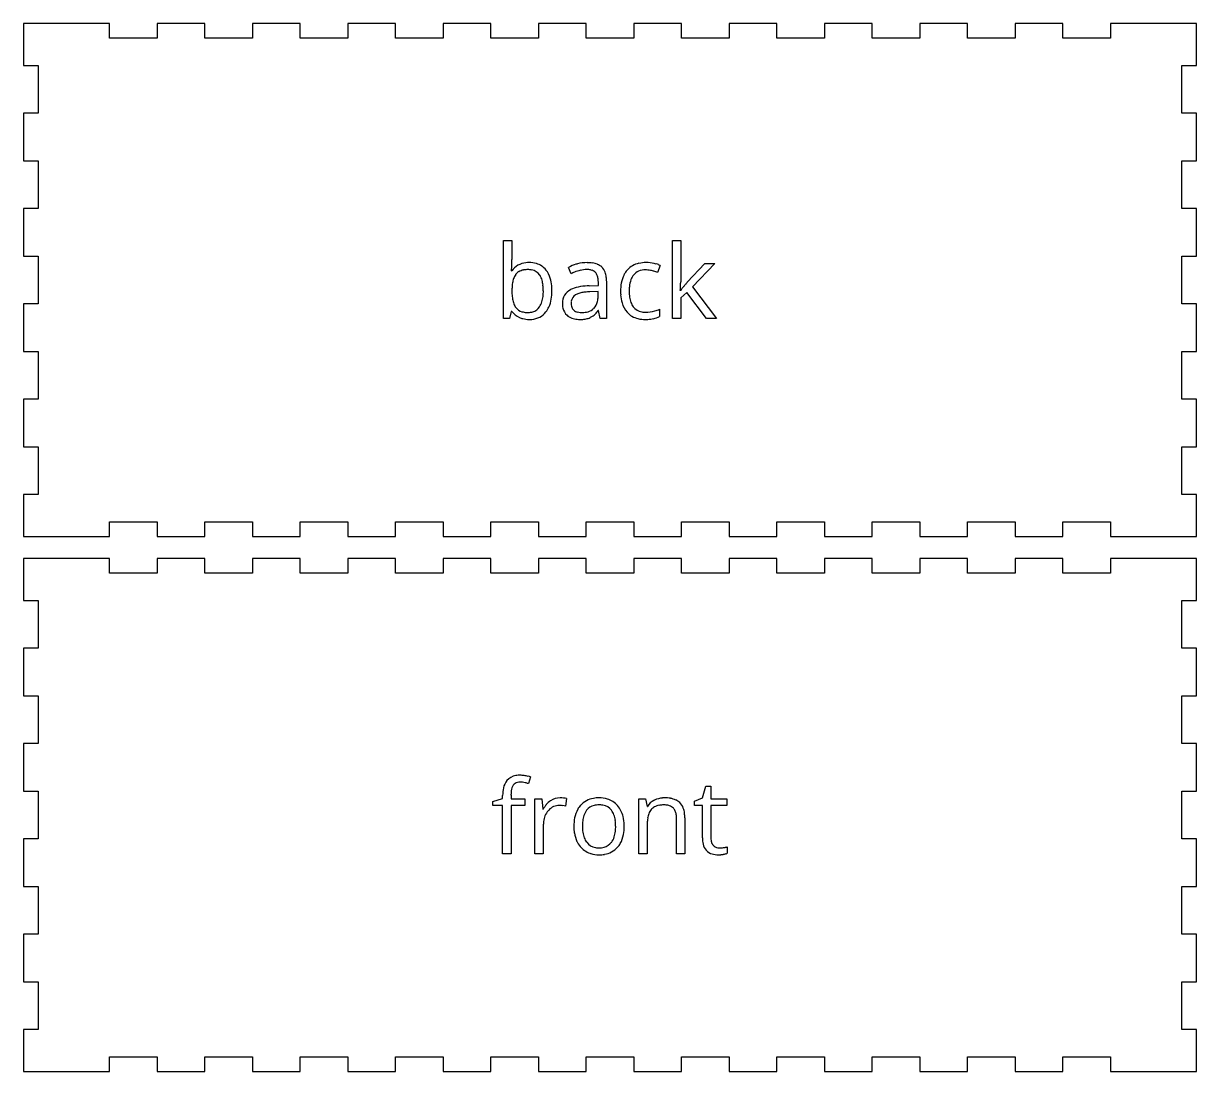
# Model space of a CAD drawing. Header units: millimetres. Extents: x 0 to 416, y 3 to 186.
# Drawn here: x 0 to 160, y 3 to 146 of the extents above; entities that cross this region are included whole.
import ezdxf

# ---------------------------------------------------------------- set-up
doc = ezdxf.new("R2010")
doc.units = ezdxf.units.MM

msp = doc.modelspace()

# ---------------------------------------------------------------- linework, layer by layer
at = {"layer": 'back_labelLayer'}
for p, q in [((65.49, 105.75), (65.49, 116.39)), ((65.49, 116.39), (66.62, 116.39)), ((66.62, 116.39), (66.62, 113.8)), ((88.52, 105.75), (88.52, 116.39)), ((88.52, 116.39), (89.64, 116.39)), ((89.64, 116.39), (89.64, 110.75)), ((66.57, 112.24), (66.62, 112.24)), ((74.7, 111.85), (74.35, 112.72)), ((86.85, 112.99), (86.5, 112.03)), ((90.53, 110.68), (92.95, 113.24)), ((94.3, 113.24), (91.27, 110.05)), ((92.95, 113.24), (94.3, 113.24)), ((78.41, 110.24), (78.41, 110.71)), ((79.51, 110.86), (79.51, 105.75)), ((77.14, 110.2), (78.41, 110.24)), ((78.38, 109.43), (77.25, 109.39)), ((78.38, 108.76), (78.38, 109.43)), ((89.58, 109.59), (89.64, 109.59)), ((90.49, 109.29), (89.64, 108.55)), ((93.14, 105.75), (90.49, 109.29)), ((91.27, 110.05), (94.51, 105.75)), ((89.64, 108.55), (89.64, 105.75)), ((66.3, 105.75), (65.49, 105.75)), ((66.54, 106.71), (66.3, 105.75)), ((66.62, 106.71), (66.54, 106.71)), ((78.45, 106.82), (78.39, 106.82)), ((78.67, 105.75), (78.45, 106.82)), ((79.51, 105.75), (78.67, 105.75)), ((86.74, 107.01), (86.74, 106)), ((89.64, 105.75), (88.52, 105.75)), ((94.51, 105.75), (93.14, 105.75))]:
    msp.add_line(p, q, dxfattribs=at)
for centre, radius, start, end in [((42.96, 113.78), 23.66, 358.1123, 0.0485), ((49.55, 113.56), 17.07, 355.7239, 358.1259), ((52.45, 113.36), 14.17, 355.4715, 355.6528), ((68.74, 110.77), 2.58, 95.1835, 145.1109), ((68.33, 110.83), 1.51, 120.1403, 142.4249), ((68.55, 110.42), 1.97, 100.4469, 119.6701), ((68.79, 109.23), 3.19, 89.5731, 100.7324), ((68.97, 109.49), 3.88, 89.8743, 96.8145), ((68.83, 109.79), 2.62, 78.6781, 90.375), ((69.01, 109.9), 3.47, 74.2393, 90.5624), ((69.05, 110.74), 1.65, 35.5408, 79.8011), ((69.24, 110.74), 2.6, 38.5631, 74.067), ((68.65, 110.28), 3.34, 16.4709, 38.4075), ((76.83, 108.12), 5.23, 106.3569, 118.335), ((78.02, 105.02), 7.6, 112.2122, 115.9641), ((77.28, 106.9), 5.58, 103.6227, 112.432), ((77.05, 107.43), 5.96, 104.5162, 106.549), ((76.89, 108.11), 5.26, 90.0714, 104.6521), ((76.84, 108.73), 3.69, 90.4484, 103.7665), ((76.82, 109.63), 2.8, 83.6507, 90.1753), ((76.91, 108.57), 4.79, 81.568, 90.3249), ((76.94, 110.57), 1.85, 70.5717, 83.9928), ((77.18, 111.23), 1.15, 42.7295, 71.038), ((77.19, 110.38), 2.97, 68.2273, 81.7494), ((77.08, 111.17), 1.27, 20.4094, 41.448), ((77.57, 111.34), 1.93, 47.8683, 68.2934), ((77.64, 111.46), 1.8, 19.2331, 46.6741), ((76.59, 111.08), 2.91, 6.3379, 19.6815), ((84.69, 110.29), 3.13, 138.655, 152.6854), ((84.54, 110.4), 2.94, 101.4913, 138.3134), ((84.66, 110.45), 1.9, 114.4266, 161.6633), ((84.84, 109.86), 2.52, 88.7194, 112.5668), ((84.89, 108.92), 4.45, 89.5892, 102.1788), ((84.89, 109.86), 2.52, 87.6748, 89.975), ((84.92, 108.26), 5.12, 77.7702, 89.9475), ((84.85, 109.12), 3.25, 81.691, 87.5079), ((84.65, 107.7), 4.69, 77.2999, 81.7346), ((84.37, 106.39), 6.03, 74.7801, 77.4497), ((84.64, 107.33), 5.05, 68.3294, 74.8832), ((84.82, 107.72), 5.66, 74.6797, 77.9579), ((85.34, 109.62), 3.7, 70.0946, 74.7386), ((85.84, 110.98), 2.24, 63.5034, 70.1861), ((86.08, 111.47), 1.7, 62.9291, 63.1878), ((72.74, 109.64), 6.11, 171.0668, 177.8457), ((70.21, 110.05), 3.55, 160.8927, 171.2334), ((68.69, 110.59), 1.94, 143.3382, 161.256), ((68.86, 110.6), 1.88, 32.7036, 35.5242), ((68.36, 110.31), 2.47, 15.7779, 32.0151), ((66.73, 109.83), 4.16, 6.1649, 16.0396), ((66.95, 109.75), 5.13, 5.1338, 16.7973), ((76.38, 110.9), 2.01, 7.8273, 20.6041), ((75.15, 110.72), 3.26, 359.6933, 8.0036), ((75.05, 110.88), 4.47, 359.8027, 6.6584), ((87.7, 109.49), 6.26, 169.8978, 180.3689), ((85.52, 109.89), 4.04, 153.0875, 170.1051), ((86.44, 109.75), 3.81, 160.1419, 175.1368), ((76.19, 110.93), 13.45, 357.5042, 358.3306), ((82.08, 110.76), 7.56, 358.2739, 359.8928), ((108.75, 94.47), 24.38, 138.3418, 139.2877), ((75.36, 109.51), 8.74, 177.6176, 180.0425), ((74.12, 109.47), 7.5, 179.7763, 185.7075), ((64.2, 109.54), 6.7, 359.7681, 6.3095), ((64.41, 109.49), 6.5, 353.4935, 0.2206), ((65.43, 109.46), 6.65, 350.6563, 0.338), ((64.8, 109.52), 7.28, 359.8779, 5.4094), ((75.47, 107.9), 1.96, 115.4905, 182.3568), ((76.45, 106.1), 4.02, 101.3568, 117.0799), ((75.92, 107.93), 1.21, 120.9734, 172.418), ((76.21, 107.48), 1.74, 113.5887, 121.6805), ((76.63, 106.48), 2.83, 102.7995, 113.2433), ((77.24, 102.41), 7.79, 92.4696, 101.7065), ((77.14, 104.31), 5.06, 96.3545, 102.9953), ((77.52, 101.06), 8.33, 91.8565, 96.4478), ((77.47, 99.12), 11.09, 91.7165, 92.9095), ((88.3, 109.44), 6.86, 179.9389, 183.9815), ((86.45, 109.28), 5.01, 183.5914, 196.354), ((88.88, 109.48), 6.27, 174.531, 180.155), ((88.11, 109.43), 5.5, 179.7041, 188.0744), ((42.93, 112.83), 46.77, 356.0207, 356.0555), ((52.76, 112.17), 36.92, 356.0329, 356.6443), ((67.39, 111.31), 22.26, 356.6325, 357.491), ((95.12, 105.7), 6.72, 142.3234, 144.7075), ((98.7, 102.94), 11.24, 140.4332, 142.3365), ((103.36, 99.11), 17.27, 139.2799, 140.4704), ((71.17, 109.17), 4.53, 185.5925, 194.2051), ((69.27, 108.68), 2.57, 193.943, 208.0219), ((68.51, 108.29), 1.71, 208.5537, 217.5605), ((68.44, 108.26), 1.65, 218.169, 253.8047), ((69.03, 108.22), 1.63, 286.0163, 326.8497), ((68.22, 108.76), 2.6, 326.7105, 343.6662), ((66.7, 109.22), 4.19, 343.4172, 353.6369), ((68.77, 108.63), 3.19, 321.3161, 335.5436), ((67.75, 109.07), 4.3, 335.8306, 350.8255), ((76.36, 107.8), 2.86, 179.5457, 192.6949), ((76.49, 107.81), 1.79, 171.2122, 180.2058), ((76.32, 107.79), 1.62, 179.5266, 192.7788), ((75.77, 107.66), 1.06, 192.3264, 222.058), ((76.45, 108.49), 1.9, 314.1892, 347.427), ((75.5, 108.73), 2.88, 346.9178, 0.2825), ((74.73, 108.76), 3.65, 359.8192, 359.9991), ((84.8, 108.77), 3.28, 196.0167, 221.1349), ((86.13, 109.14), 3.5, 187.9315, 200.3885), ((85.06, 108.75), 2.35, 200.4183, 216.6393), ((84.61, 108.43), 1.8, 216.9695, 261.3103), ((68.67, 108.18), 2.51, 215.585, 245.8362), ((68.86, 108.62), 2.99, 245.9802, 255.5455), ((68.75, 109.2), 2.64, 253.1382, 266.8483), ((68.95, 109.06), 3.44, 255.7755, 270.3186), ((68.83, 110.21), 3.65, 266.3775, 270.051), ((68.86, 108.83), 2.26, 269.3869, 285.8631), ((68.98, 109.46), 3.85, 269.9225, 275.5482), ((69.16, 108.31), 2.69, 274.064, 321.4081), ((75.4, 107.56), 1.87, 192.0828, 227.4521), ((75.45, 107.63), 1.95, 227.7689, 237.8051), ((75.62, 107.94), 2.3, 238.3273, 258.9184), ((75.73, 107.64), 1.01, 222.5807, 229.2546), ((75.87, 107.81), 1.24, 229.7837, 254.2724), ((75.86, 109.1), 3.48, 258.672, 270.4047), ((76.05, 108.43), 1.87, 253.9397, 266.4534), ((75.89, 110.72), 5.11, 269.9539, 273.1491), ((76.11, 109.1), 2.55, 266.0783, 270.0591), ((76.13, 109.67), 3.12, 269.5792, 282.0413), ((75.97, 109.47), 3.86, 272.9335, 281.4139), ((76.22, 108.26), 2.62, 281.298, 293.7314), ((76.36, 108.66), 2.09, 281.7121, 306.4594), ((76.41, 107.77), 2.09, 294.3933, 304.7371), ((76.46, 108.5), 1.89, 306.988, 313.856), ((75.86, 108.56), 3.06, 304.8486, 314.8531), ((74.7, 109.73), 4.7, 314.7445, 321.7072), ((84.47, 108.53), 2.88, 221.7976, 256.802), ((84.81, 109.85), 4.24, 256.4244, 270.489), ((84.81, 109.35), 2.75, 260.136, 270.2692), ((84.8, 111.35), 4.75, 270.2659, 286.2891), ((84.85, 111.84), 6.22, 269.9655, 272.8643), ((84.95, 110.38), 4.76, 272.5981, 282.1878), ((85.28, 108.88), 3.23, 282.0344, 296.9454), ((84.51, 112.43), 5.87, 286.0461, 292.3654)]:
    msp.add_arc(centre, radius, start, end, dxfattribs=at)
at = {"layer": 'back_outsideCutPath'}
for p, q in [((0, 146), (0, 140.25)), ((5.25, 146), (0, 146)), ((11.75, 146), (5.25, 146)), ((11.75, 144), (11.75, 146)), ((24.75, 146), (18.25, 146)), ((18.25, 146), (18.25, 144)), ((24.75, 144), (24.75, 146)), ((37.75, 146), (31.25, 146)), ((31.25, 146), (31.25, 144)), ((37.75, 144), (37.75, 146)), ((50.75, 146), (44.25, 146)), ((44.25, 146), (44.25, 144)), ((50.75, 144), (50.75, 146)), ((63.75, 146), (57.25, 146)), ((57.25, 146), (57.25, 144)), ((63.75, 144), (63.75, 146)), ((76.75, 146), (70.25, 146)), ((70.25, 146), (70.25, 144)), ((76.75, 144), (76.75, 146)), ((89.75, 146), (83.25, 146)), ((83.25, 146), (83.25, 144)), ((89.75, 144), (89.75, 146)), ((102.75, 146), (96.25, 146)), ((96.25, 146), (96.25, 144)), ((102.75, 144), (102.75, 146)), ((115.75, 146), (109.25, 146)), ((109.25, 146), (109.25, 144)), ((115.75, 144), (115.75, 146)), ((128.75, 146), (122.25, 146)), ((122.25, 146), (122.25, 144)), ((128.75, 144), (128.75, 146)), ((141.75, 146), (135.25, 146)), ((135.25, 146), (135.25, 144)), ((141.75, 144), (141.75, 146)), ((160, 146), (148.25, 146)), ((148.25, 146), (148.25, 144)), ((160, 140.25), (160, 146)), ((18.25, 144), (11.75, 144)), ((31.25, 144), (24.75, 144)), ((44.25, 144), (37.75, 144)), ((57.25, 144), (50.75, 144)), ((70.25, 144), (63.75, 144)), ((83.25, 144), (76.75, 144)), ((96.25, 144), (89.75, 144)), ((109.25, 144), (102.75, 144)), ((122.25, 144), (115.75, 144)), ((135.25, 144), (128.75, 144)), ((148.25, 144), (141.75, 144)), ((0, 140.25), (2, 140.25)), ((2, 140.25), (2, 133.75)), ((158, 133.75), (158, 140.25)), ((158, 140.25), (160, 140.25)), ((2, 133.75), (0, 133.75)), ((0, 133.75), (0, 127.25)), ((160, 133.75), (158, 133.75)), ((160, 127.25), (160, 133.75)), ((0, 127.25), (2, 127.25)), ((2, 127.25), (2, 120.75)), ((158, 120.75), (158, 127.25)), ((158, 127.25), (160, 127.25)), ((2, 120.75), (0, 120.75)), ((0, 120.75), (0, 114.25)), ((160, 120.75), (158, 120.75)), ((160, 114.25), (160, 120.75)), ((0, 114.25), (2, 114.25)), ((2, 114.25), (2, 107.75)), ((158, 107.75), (158, 114.25)), ((158, 114.25), (160, 114.25)), ((2, 107.75), (0, 107.75)), ((0, 107.75), (0, 101.25)), ((160, 107.75), (158, 107.75)), ((160, 101.25), (160, 107.75)), ((0, 101.25), (2, 101.25)), ((2, 101.25), (2, 94.75)), ((158, 94.75), (158, 101.25)), ((158, 101.25), (160, 101.25)), ((2, 94.75), (0, 94.75)), ((0, 94.75), (0, 88.25)), ((160, 94.75), (158, 94.75)), ((160, 88.25), (160, 94.75)), ((0, 88.25), (2, 88.25)), ((2, 88.25), (2, 81.75)), ((158, 81.75), (158, 88.25)), ((158, 88.25), (160, 88.25)), ((2, 81.75), (0, 81.75)), ((0, 81.75), (0, 76)), ((160, 81.75), (158, 81.75)), ((160, 76), (160, 81.75)), ((11.75, 76), (11.75, 78)), ((11.75, 78), (18.25, 78)), ((18.25, 78), (18.25, 76)), ((24.75, 76), (24.75, 78)), ((24.75, 78), (31.25, 78)), ((31.25, 78), (31.25, 76)), ((37.75, 76), (37.75, 78)), ((37.75, 78), (44.25, 78)), ((44.25, 78), (44.25, 76)), ((50.75, 76), (50.75, 78)), ((50.75, 78), (57.25, 78)), ((57.25, 78), (57.25, 76)), ((63.75, 76), (63.75, 78)), ((63.75, 78), (70.25, 78)), ((70.25, 78), (70.25, 76)), ((76.75, 76), (76.75, 78)), ((76.75, 78), (83.25, 78)), ((83.25, 78), (83.25, 76)), ((89.75, 76), (89.75, 78)), ((89.75, 78), (96.25, 78)), ((96.25, 78), (96.25, 76)), ((102.75, 76), (102.75, 78)), ((102.75, 78), (109.25, 78)), ((109.25, 78), (109.25, 76)), ((115.75, 76), (115.75, 78)), ((115.75, 78), (122.25, 78)), ((122.25, 78), (122.25, 76)), ((128.75, 76), (128.75, 78)), ((128.75, 78), (135.25, 78)), ((135.25, 78), (135.25, 76)), ((141.75, 76), (141.75, 78)), ((141.75, 78), (148.25, 78)), ((148.25, 78), (148.25, 76)), ((0, 76), (11.75, 76)), ((18.25, 76), (24.75, 76)), ((31.25, 76), (37.75, 76)), ((44.25, 76), (50.75, 76)), ((57.25, 76), (63.75, 76)), ((70.25, 76), (76.75, 76)), ((83.25, 76), (89.75, 76)), ((96.25, 76), (102.75, 76)), ((109.25, 76), (115.75, 76)), ((122.25, 76), (128.75, 76)), ((135.25, 76), (141.75, 76)), ((148.25, 76), (154.75, 76)), ((154.75, 76), (160, 76))]:
    msp.add_line(p, q, dxfattribs=at)
at = {"layer": 'front_labelLayer'}
for p, q in [((69.17, 43.19), (68.87, 42.28)), ((92.62, 40.34), (93.09, 41.94)), ((93.09, 41.94), (93.75, 41.94)), ((93.75, 41.94), (93.75, 40.2)), ((64.02, 39.84), (65.36, 40.25)), ((65.36, 40.25), (65.36, 40.66)), ((66.5, 40.69), (66.5, 40.2)), ((66.5, 40.2), (68.4, 40.2)), ((68.4, 40.2), (68.4, 39.32)), ((69.77, 32.71), (69.77, 40.2)), ((69.77, 40.2), (70.71, 40.2)), ((70.71, 40.2), (70.84, 38.82)), ((74.08, 40.26), (73.93, 39.21)), ((83.94, 32.71), (83.94, 40.2)), ((83.94, 40.2), (84.86, 40.2)), ((84.86, 40.2), (85.05, 39.18)), ((91.54, 39.87), (92.62, 40.34)), ((93.75, 40.2), (95.92, 40.2)), ((95.92, 40.2), (95.92, 39.32)), ((64.02, 39.32), (64.02, 39.84)), ((65.36, 39.32), (64.02, 39.32)), ((65.36, 32.71), (65.36, 39.32)), ((68.4, 39.32), (66.5, 39.32)), ((66.5, 39.32), (66.5, 32.71)), ((70.84, 38.82), (70.89, 38.82)), ((85.05, 39.18), (85.1, 39.18)), ((91.54, 39.32), (91.54, 39.87)), ((92.62, 39.32), (91.54, 39.32)), ((92.62, 34.87), (92.62, 39.32)), ((95.92, 39.32), (93.75, 39.32)), ((93.75, 39.32), (93.75, 34.91)), ((89.07, 32.71), (89.07, 37.56)), ((90.2, 37.6), (90.2, 32.71)), ((70.9, 36.73), (70.9, 32.71)), ((85.08, 36.64), (85.08, 32.71)), ((95.98, 33.65), (95.98, 32.78)), ((66.5, 32.71), (65.36, 32.71)), ((70.9, 32.71), (69.77, 32.71)), ((85.08, 32.71), (83.94, 32.71)), ((90.2, 32.71), (89.07, 32.71))]:
    msp.add_line(p, q, dxfattribs=at)
for centre, radius, start, end in [((67.44, 41.4), 1.99, 98.2552, 139.6203), ((67.75, 39.98), 3.45, 89.6697, 99.9315), ((67.75, 39.77), 3.65, 81.5641, 89.7017), ((67.5, 37.98), 5.46, 75.974, 81.6565), ((67.06, 36.15), 7.35, 73.2964, 76.0946), ((69.96, 40.72), 4.6, 167.5776, 180.6587), ((67.8, 41.22), 2.38, 141.7434, 168.2322), ((68.83, 40.99), 2.32, 161.8438, 171.7847), ((67.88, 41.31), 1.31, 145.0688, 162.1802), ((67.6, 41.49), 0.983, 102.7677, 144.338), ((67.74, 40.96), 1.53, 89.4859, 103.4197), ((67.74, 40.05), 2.44, 83.076, 89.7927), ((67.6, 38.85), 3.65, 76.5183, 83.0217), ((67.17, 37.04), 5.51, 71.9613, 76.5918), ((70.39, 40.75), 3.89, 171.6528, 178.4383), ((71.85, 40.69), 5.36, 178.1973, 180.0232), ((73.18, 38.08), 2.26, 89.6797, 124.4406), ((73.2, 35.13), 5.21, 84.9923, 90.1281), ((73.32, 36.53), 3.8, 78.4892, 85.0266), ((78.21, 37.31), 3, 99.1759, 137.9833), ((78.51, 35.93), 4.41, 89.7326, 100.076), ((78.56, 36.53), 3.81, 73.5223, 90.5692), ((78.79, 37.34), 2.97, 41.1446, 73.2134), ((87.28, 37.55), 2.76, 115.8074, 117.6066), ((87.41, 37.26), 3.07, 94.3227, 115.5454), ((87.48, 36.63), 3.72, 89.9579, 94.7109), ((87.51, 35.86), 4.48, 80.5585, 90.3538), ((87.79, 37.48), 2.83, 65.1094, 80.7638), ((88.12, 38.21), 2.04, 46.5584, 64.8782), ((74.23, 36.94), 3.83, 139.414, 150.6033), ((73.51, 36.87), 2.59, 138.9576, 174.5422), ((73.54, 37.52), 2.93, 124.2322, 139.4161), ((73.58, 36.8), 2.69, 135.6209, 138.8377), ((73.09, 37.34), 1.97, 89.6335, 137.0881), ((73.1, 36.65), 2.66, 87.3436, 89.9661), ((73.06, 35.83), 3.48, 81.5885, 87.1916), ((72.84, 34.33), 5, 77.4454, 81.6361), ((78.96, 36.9), 3.85, 150.7111, 169.4696), ((78.32, 37.23), 3.14, 138.176, 150.2288), ((78.68, 37.23), 2.35, 142.9026, 162.375), ((78.24, 37.54), 1.81, 103.4685, 142.3119), ((78.47, 36.68), 2.7, 89.4806, 103.8805), ((78.51, 36.52), 2.86, 79.3454, 90.3175), ((78.73, 37.49), 1.87, 37.9578, 80.4006), ((78.34, 37.22), 2.34, 20.0257, 37.435), ((78.36, 36.97), 3.53, 13.5014, 41.0703), ((87.04, 37.95), 2.3, 116.9443, 147.6526), ((87.05, 37.55), 1.86, 140.1519, 160.3146), ((86.83, 37.7), 1.6, 118.544, 139.1926), ((87.08, 37.22), 2.14, 100.1177, 118.1602), ((87.32, 35.94), 3.43, 89.5933, 100.3718), ((87.35, 36.37), 3.01, 84.0198, 90.1511), ((87.47, 37.34), 2.03, 71.0828, 84.3691), ((87.72, 38.05), 1.28, 43.3791, 71.5386), ((87.65, 38.02), 1.35, 22.7024, 42.3419), ((87.05, 37.77), 2, 8.4931, 22.658), ((88.14, 38.28), 1.97, 19.3849, 45.5997), ((87.01, 37.86), 3.18, 6.9634, 19.8363), ((74.35, 36.74), 3.44, 173.6908, 180.0883), ((80.96, 36.51), 5.89, 169.2443, 180.3881), ((82.24, 36.49), 6, 173.0086, 180.2464), ((80.07, 36.77), 3.81, 162.0653, 173.1675), ((77.19, 36.79), 3.57, 7.744, 20.069), ((75.11, 36.49), 5.66, 359.7076, 7.8973), ((76.71, 36.54), 5.24, 1.1277, 13.88), ((90.44, 36.73), 5.36, 171.1766, 178.3218), ((92.34, 36.65), 7.27, 178.081, 180.0237), ((88.33, 37.07), 3.23, 159.9534, 171.3801), ((85.86, 37.58), 3.21, 359.6714, 8.6877), ((85.25, 37.62), 4.95, 359.7632, 7.2115), ((80.74, 36.44), 5.68, 179.7745, 189.0933), ((79.29, 36.2), 4.2, 188.9102, 205.3171), ((81.99, 36.44), 5.75, 179.706, 187.9161), ((79.88, 36.13), 3.62, 187.7639, 200.0977), ((76.86, 36.2), 3.9, 342.3616, 353.7538), ((74.8, 36.44), 5.98, 353.5363, 0.2014), ((78.06, 36.03), 3.85, 330.2507, 349.4116), ((76.09, 36.43), 5.86, 349.1762, 0.3863), ((75.29, 36.47), 6.66, 359.992, 1.542), ((78.85, 36.02), 3.73, 205.6561, 208.4461), ((78.29, 35.67), 3.07, 207.7947, 238.6758), ((78.72, 35.71), 2.38, 200.0846, 216.9131), ((78.3, 35.41), 1.86, 217.301, 261.7099), ((78.53, 36.16), 2.64, 269.4482, 284.7256), ((78.74, 35.39), 1.83, 284.5662, 322.6334), ((78.78, 35.63), 3.03, 278.8959, 317.9979), ((78.25, 35.74), 2.44, 323.0089, 342.6391), ((78.67, 35.72), 3.17, 318.144, 329.7566), ((96.18, 34.83), 3.57, 179.3551, 192.8478), ((94.39, 34.34), 1.72, 190.3818, 253.8772), ((96.04, 34.9), 2.29, 179.6416, 189.7506), ((95.23, 34.76), 1.47, 189.548, 205.7873), ((94.9, 34.6), 1.1, 206.1294, 221.4084), ((94.86, 34.57), 1.05, 221.5949, 262.3505), ((94.98, 37.48), 3.96, 280.4848, 282.6268), ((95.33, 35.93), 2.37, 282.5878, 285.5794), ((95.5, 35.28), 1.7, 285.7233, 286.2558), ((78.33, 35.75), 3.16, 238.8116, 253.2428), ((78.45, 36.22), 3.64, 253.5437, 270.4182), ((78.49, 36.34), 2.82, 260.5033, 270.2477), ((78.5, 36.98), 4.41, 269.7503, 279.8033), ((94.74, 35.54), 2.96, 253.7848, 270.8853), ((94.95, 35.03), 1.52, 261.3266, 270.1913), ((94.79, 35.48), 2.91, 270.0029, 270.7607), ((94.77, 36.11), 3.54, 270.8932, 275.5484), ((94.96, 37.24), 3.73, 269.8803, 278.3029), ((94.64, 37.49), 4.92, 275.526, 279.294), ((94.76, 36.83), 4.25, 279.1866, 280.1141), ((95, 36.95), 3.43, 278.4157, 279.0083), ((94.95, 35.79), 3.19, 280.007, 283.3735), ((94.58, 39.62), 6.14, 278.9591, 280.5104), ((95.23, 34.6), 1.97, 283.307, 288.1197), ((95.5, 33.79), 1.12, 287.9889, 295.3048)]:
    msp.add_arc(centre, radius, start, end, dxfattribs=at)
at = {"layer": 'front_outsideCutPath'}
for p, q in [((0, 73), (0, 67.25)), ((5.25, 73), (0, 73)), ((11.75, 73), (5.25, 73)), ((11.75, 71), (11.75, 73)), ((24.75, 73), (18.25, 73)), ((18.25, 73), (18.25, 71)), ((24.75, 71), (24.75, 73)), ((37.75, 73), (31.25, 73)), ((31.25, 73), (31.25, 71)), ((37.75, 71), (37.75, 73)), ((50.75, 73), (44.25, 73)), ((44.25, 73), (44.25, 71)), ((50.75, 71), (50.75, 73)), ((63.75, 73), (57.25, 73)), ((57.25, 73), (57.25, 71)), ((63.75, 71), (63.75, 73)), ((76.75, 73), (70.25, 73)), ((70.25, 73), (70.25, 71)), ((76.75, 71), (76.75, 73)), ((89.75, 73), (83.25, 73)), ((83.25, 73), (83.25, 71)), ((89.75, 71), (89.75, 73)), ((102.75, 73), (96.25, 73)), ((96.25, 73), (96.25, 71)), ((102.75, 71), (102.75, 73)), ((115.75, 73), (109.25, 73)), ((109.25, 73), (109.25, 71)), ((115.75, 71), (115.75, 73)), ((128.75, 73), (122.25, 73)), ((122.25, 73), (122.25, 71)), ((128.75, 71), (128.75, 73)), ((141.75, 73), (135.25, 73)), ((135.25, 73), (135.25, 71)), ((141.75, 71), (141.75, 73)), ((160, 73), (148.25, 73)), ((148.25, 73), (148.25, 71)), ((160, 67.25), (160, 73)), ((18.25, 71), (11.75, 71)), ((31.25, 71), (24.75, 71)), ((44.25, 71), (37.75, 71)), ((57.25, 71), (50.75, 71)), ((70.25, 71), (63.75, 71)), ((83.25, 71), (76.75, 71)), ((96.25, 71), (89.75, 71)), ((109.25, 71), (102.75, 71)), ((122.25, 71), (115.75, 71)), ((135.25, 71), (128.75, 71)), ((148.25, 71), (141.75, 71)), ((0, 67.25), (2, 67.25)), ((2, 67.25), (2, 60.75)), ((158, 60.75), (158, 67.25)), ((158, 67.25), (160, 67.25)), ((2, 60.75), (0, 60.75)), ((0, 60.75), (0, 54.25)), ((160, 60.75), (158, 60.75)), ((160, 54.25), (160, 60.75)), ((0, 54.25), (2, 54.25)), ((2, 54.25), (2, 47.75)), ((158, 47.75), (158, 54.25)), ((158, 54.25), (160, 54.25)), ((2, 47.75), (0, 47.75)), ((0, 47.75), (0, 41.25)), ((160, 47.75), (158, 47.75)), ((160, 41.25), (160, 47.75)), ((0, 41.25), (2, 41.25)), ((2, 41.25), (2, 34.75)), ((158, 34.75), (158, 41.25)), ((158, 41.25), (160, 41.25)), ((2, 34.75), (0, 34.75)), ((0, 34.75), (0, 28.25)), ((160, 34.75), (158, 34.75)), ((160, 28.25), (160, 34.75)), ((0, 28.25), (2, 28.25)), ((2, 28.25), (2, 21.75)), ((158, 21.75), (158, 28.25)), ((158, 28.25), (160, 28.25)), ((2, 21.75), (0, 21.75)), ((0, 21.75), (0, 15.25)), ((160, 21.75), (158, 21.75)), ((160, 15.25), (160, 21.75)), ((0, 15.25), (2, 15.25)), ((2, 15.25), (2, 8.75)), ((158, 8.75), (158, 15.25)), ((158, 15.25), (160, 15.25)), ((2, 8.75), (0, 8.75)), ((0, 8.75), (0, 3)), ((160, 8.75), (158, 8.75)), ((160, 3), (160, 8.75)), ((11.75, 3), (11.75, 5)), ((11.75, 5), (18.25, 5)), ((18.25, 5), (18.25, 3)), ((24.75, 3), (24.75, 5)), ((24.75, 5), (31.25, 5)), ((31.25, 5), (31.25, 3)), ((37.75, 3), (37.75, 5)), ((37.75, 5), (44.25, 5)), ((44.25, 5), (44.25, 3)), ((50.75, 3), (50.75, 5)), ((50.75, 5), (57.25, 5)), ((57.25, 5), (57.25, 3)), ((63.75, 3), (63.75, 5)), ((63.75, 5), (70.25, 5)), ((70.25, 5), (70.25, 3)), ((76.75, 3), (76.75, 5)), ((76.75, 5), (83.25, 5)), ((83.25, 5), (83.25, 3)), ((89.75, 3), (89.75, 5)), ((89.75, 5), (96.25, 5)), ((96.25, 5), (96.25, 3)), ((102.75, 3), (102.75, 5)), ((102.75, 5), (109.25, 5)), ((109.25, 5), (109.25, 3)), ((115.75, 3), (115.75, 5)), ((115.75, 5), (122.25, 5)), ((122.25, 5), (122.25, 3)), ((128.75, 3), (128.75, 5)), ((128.75, 5), (135.25, 5)), ((135.25, 5), (135.25, 3)), ((141.75, 3), (141.75, 5)), ((141.75, 5), (148.25, 5)), ((148.25, 5), (148.25, 3)), ((0, 3), (11.75, 3)), ((18.25, 3), (24.75, 3)), ((31.25, 3), (37.75, 3)), ((44.25, 3), (50.75, 3)), ((57.25, 3), (63.75, 3)), ((70.25, 3), (76.75, 3)), ((83.25, 3), (89.75, 3)), ((96.25, 3), (102.75, 3)), ((109.25, 3), (115.75, 3)), ((122.25, 3), (128.75, 3)), ((135.25, 3), (141.75, 3)), ((148.25, 3), (154.75, 3)), ((154.75, 3), (160, 3))]:
    msp.add_line(p, q, dxfattribs=at)

doc.saveas('drawing.dxf')
